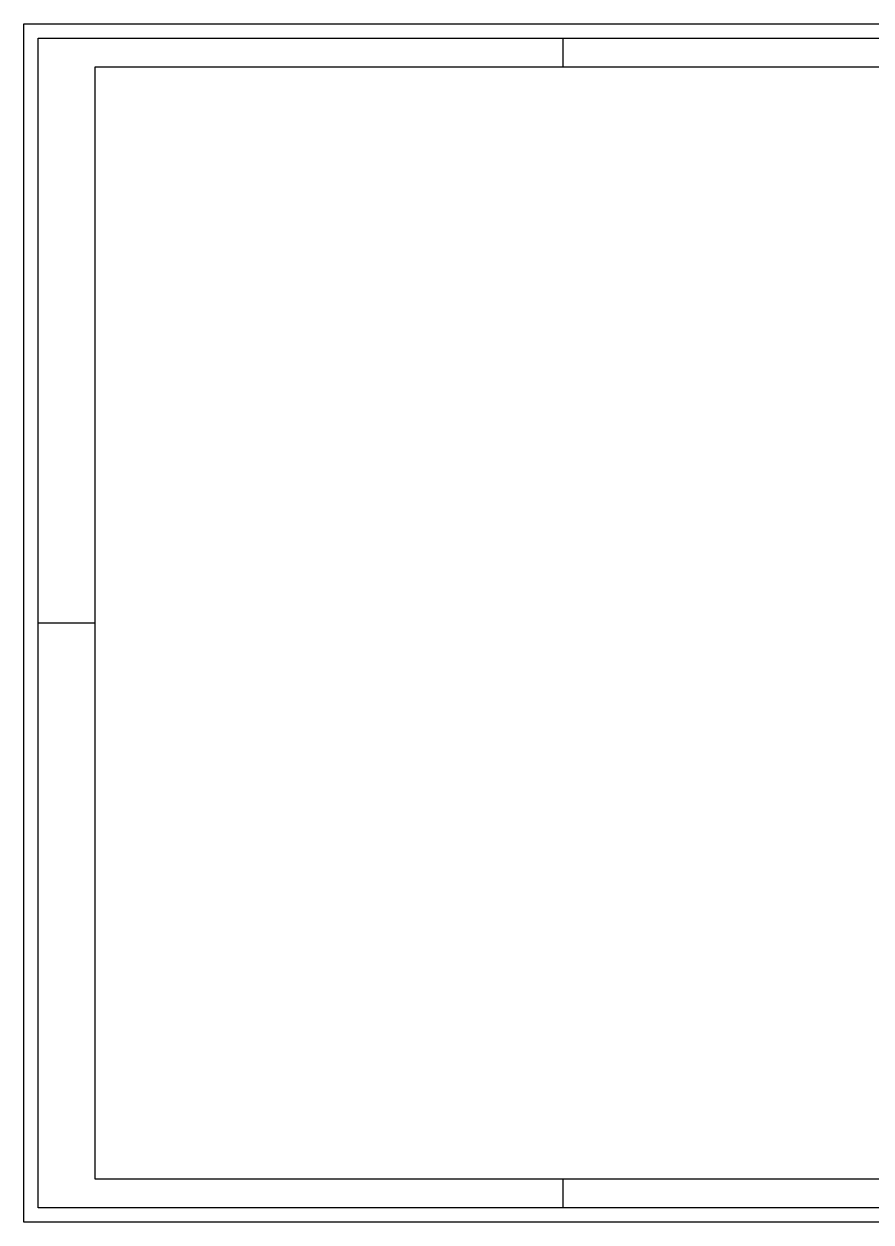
# Paper-space layout 'OH!' of a CAD drawing. Header units: millimetres. Extents: x 311 to 905, y -25 to 395.
# Drawn here: x 310.7 to 607.7, y -25.1 to 394.9 of the extents above; entities that cross this region are included whole.
import ezdxf
from ezdxf.enums import TextEntityAlignment as Align

# ---------------------------------------------------------------- set-up
doc = ezdxf.new("R2010")
doc.units = ezdxf.units.MM
doc.layers.add('OH!-Furniture', color=7, linetype='Continuous')
doc.layers.add('OH!-VIÑETA', color=7, linetype='Continuous')
doc.styles.add('Inter', font='GOTHIC.TTF')
doc.styles.get("Standard").update_dxf_attribs({"font": 'arial.ttf'})

# ---------------------------------------------------------------- blocks, each defined once
blk = doc.blocks.new('OH')
at = {"layer": 'OH!-VIÑETA'}
for p, q in [((499.66, 379.93), (499.66, 389.93)), ((315.66, 184.93), (335.66, 184.93)), ((499.66, -20.07), (499.66, -10.07))]:
    blk.add_line(p, q, dxfattribs=at)
at = {"layer": 'OH!-VIÑETA', "color": 1}
blk.add_lwpolyline([(310.66, 394.93), (904.66, 394.93), (904.66, -25.07), (310.66, -25.07)], close=True, dxfattribs=at)
at = {"layer": 'OH!-VIÑETA'}
blk.add_lwpolyline([(315.66, -20.07), (315.66, 389.93), (899.66, 389.93), (899.66, -20.07)], close=True, dxfattribs=at)
blk.add_lwpolyline([(843.17, -10.07), (335.66, -10.07), (335.66, 379.93), (843.17, 379.93)], dxfattribs=at)
at = {"style": 'Inter'}
for tag, p, height in [('CLIENTE', (857.63, 352.67), 2.5), ('PROYECTO', (857.4, 341.1), 2.5), ('PISO', (851.59, 307.32), 2), ('VERSION', (850.15, 265.15), 1.8), ('DISEÑADOR', (855.4, 64.28), 1.1), ('NOTA-VENTA', (862.79, 15.87), 1.15), ('FECHA-APROVACION', (862.9, 19.75), 1.15), ('FOLIO-DISEÑO', (862.9, 17.81), 1.15), ('CENTRO-COSTO', (862.79, 13.93), 1.15), ('ESCALA', (855.21, 8.36), 1.1), ('UNIDAD', (877.69, 8.36), 1.1)]:
    blk.add_attdef(tag, p, '', height=height, dxfattribs=at)
for tag, p in [('DIRECCION', (857.35, 332.32)), ('LOCALIDAD', (857.35, 329.32))]:
    blk.add_attdef(tag, p, '', height=1.8)
blk.add_attdef('REVISADO', text='', height=1.8, dxfattribs=at).set_placement((882.11, 292.72), align=Align.CENTER)
for tag, height, p in [('FECHA', 1.8, (882.26, 284.1)), ('REVISION', 5, (857.46, -0.84)), ('PAGINA', 5, (878.02, -0.84)), ('LAMINA', 1.8, (877.78, -4.99))]:
    blk.add_attdef(tag, text='', height=height, dxfattribs=at).set_placement(p, align=Align.MIDDLE_CENTER)
at = {"style": 'Inter', "flags": 4}
blk.add_attdef('XXXXX', (862.9, 21.7), '', height=1.15, dxfattribs=at)

psp = doc.layouts.new('OH!')

# ---------------------------------------------------------------- block references
at = {"layer": 'OH!-Furniture'}
psp.add_blockref('OH', (0, 0), dxfattribs=at)

doc.saveas('drawing.dxf')
